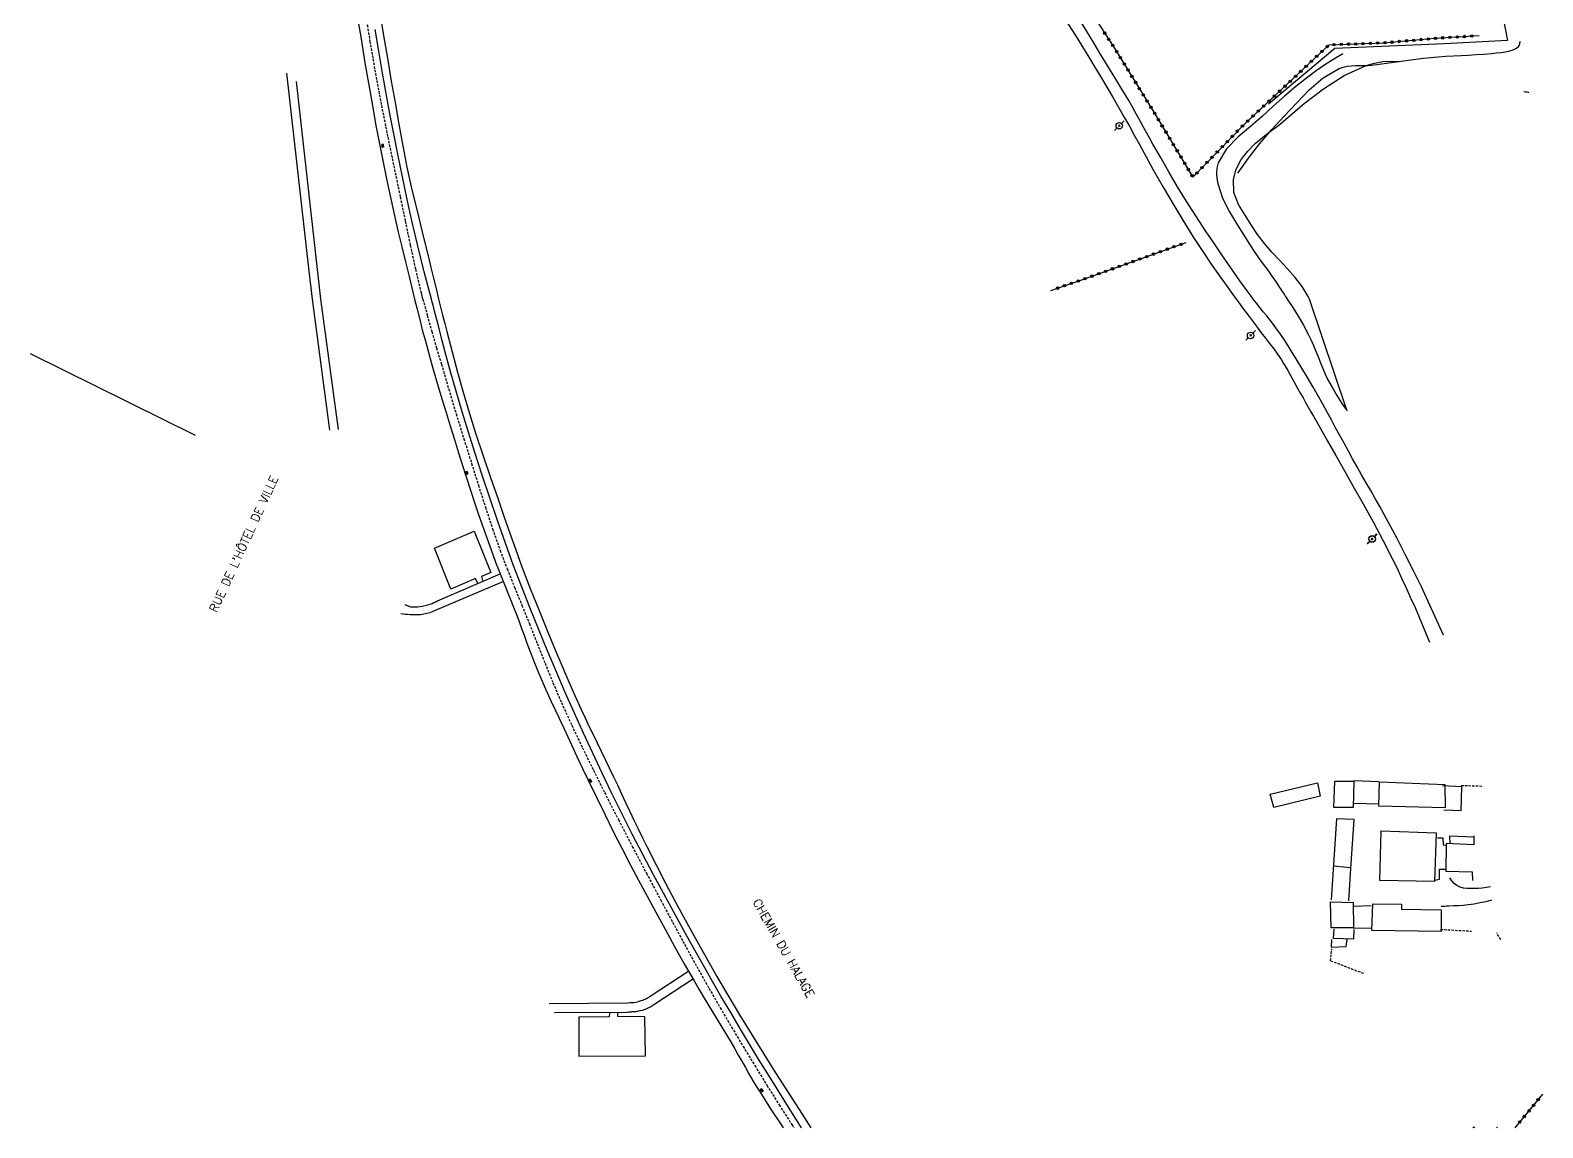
# Model space of a CAD drawing. Header units: millimetres. Extents: x 169000 to 170000, y 125999 to 127000.
# Drawn here: x 169034.2 to 169346.4, y 126000 to 126226.5 of the extents above; entities that cross this region are included whole.
import ezdxf
from ezdxf.enums import TextEntityAlignment as Align

# ---------------------------------------------------------------- set-up
doc = ezdxf.new("R2010")
doc.units = ezdxf.units.MM
doc.linetypes.add('DASHED', pattern=[0.75, 0.5, -0.25])
doc.layers.get('0').update_dxf_attribs({"linetype": 'CONTINUOUS'})
for name, color, linetype in [('W0001', 6, 'DASHED'), ('W0008', 7, 'CONTINUOUS'), ('W0014', 7, 'CONTINUOUS'), ('W0017', 7, 'CONTINUOUS'), ('W0071', 7, 'CONTINUOUS'), ('W0101', 7, 'CONTINUOUS'), ('W0104', 1, 'CONTINUOUS'), ('W0112', 1, 'DASHED'), ('W0211', 2, 'CONTINUOUS'), ('W0214', 2, 'CONTINUOUS'), ('W0323', 7, 'CONTINUOUS'), ('W0333', 7, 'CONTINUOUS'), ('W0401', 7, 'CONTINUOUS'), ('W0473', 7, 'CONTINUOUS'), ('W0510', 5, 'CONTINUOUS'), ('W0989', 7, 'CONTINUOUS')]:
    doc.layers.add(name, color=color, linetype=linetype)
doc.styles.get("Standard").update_dxf_attribs({"font": 'romans.shx', "width": 0.85})

# ---------------------------------------------------------------- blocks, each defined once
blk = doc.blocks.new('T401')
for p, q in [((-0.3, 0.3), (0, 0.3)), ((-0.3, -0.25), (-0.3, 0.3)), ((-0.3, 0.15), (0, 0.15)), ((-0.3, 0), (0, 0)), ((0, 0.3), (0, -0.25)), ((-0.3, -0.15), (0, -0.15)), ((-0.3, -0.25), (-0.3, -0.3)), ((-0.3, -0.3), (0, -0.3)), ((0, -0.3), (0, -0.25))]:
    blk.add_line(p, q)
blk = doc.blocks.new('T473')
for p, q in [((-0.166667, 0.166667), (0.166667, -0.166667)), ((-0.166667, -0.166667), (0.166667, 0.166667)), ((0.500001, 0.500001), (1.000002, 1.000002)), ((-1.000002, -1.000002), (-0.500001, -0.500001))]:
    blk.add_line(p, q)
blk.add_ellipse((0, 0), major_axis=(0.471405, 0.471405), ratio=1, start_param=5.4977871438, end_param=11.780972451)
blk = doc.blocks.new('t323o')
at = {"color": 0, "linetype": 'Continuous'}
for radius in [0.25, 0.15]:
    blk.add_circle((0, 0), radius, dxfattribs=at)

msp = doc.modelspace()

# ---------------------------------------------------------------- linework, layer by layer
at = {"layer": 'W0001'}
for points in [[(169115.29, 126171), (169115.22, 126171.3), (169115.14, 126171.61), (169115.06, 126171.91), (169114.99, 126172.21), (169113.81, 126177.17), (169112.73, 126182.14), (169111.69, 126187.12), (169110.66, 126192.1), (169109.28, 126198.69), (169107.92, 126205.28), (169106.61, 126211.89), (169105.39, 126218.51), (169104.43, 126224.04), (169103.54, 126229.59)], [(169115.29, 126171), (169116.19, 126167.63), (169117.13, 126164.27), (169118.11, 126160.92), (169119.09, 126157.57), (169120.6, 126152.43), (169122.15, 126147.3), (169123.73, 126142.18), (169125.33, 126137.07), (169126.75, 126132.57), (169128.18, 126128.07), (169129.66, 126123.59), (169131.22, 126119.13), (169132.66, 126115.32), (169134.18, 126111.54), (169135.73, 126107.78), (169137.26, 126104.01), (169138.88, 126099.93), (169140.49, 126095.85), (169142.13, 126091.78), (169143.86, 126087.74), (169145.99, 126083.05), (169148.21, 126078.41), (169150.48, 126073.78), (169152.78, 126069.18), (169155.62, 126063.59), (169158.5, 126058.04), (169161.43, 126052.5), (169164.37, 126046.97), (169166.82, 126042.4), (169169.29, 126037.84), (169171.79, 126033.29), (169174.33, 126028.77), (169176.64, 126024.76), (169178.99, 126020.76), (169181.37, 126016.79), (169183.78, 126012.83), (169186.29, 126008.76), (169188.83, 126004.71), (169191.4, 126000.68), (169191.84, 126000)]]:
    msp.add_lwpolyline(points, dxfattribs=at)
at = {"layer": 'W0008'}
for points in [[(169102.02, 126227.79), (169102.45, 126225.1), (169102.88, 126222.41), (169103.33, 126219.72), (169104.05, 126215.54), (169104.78, 126211.36), (169105.53, 126207.18), (169106.32, 126203.01), (169107.08, 126199.21), (169107.86, 126195.43), (169108.67, 126191.65), (169109.51, 126187.88), (169110.21, 126184.81), (169110.93, 126181.75), (169111.67, 126178.69), (169112.42, 126175.64), (169112.71, 126174.48), (169112.99, 126173.32), (169113.28, 126172.16), (169113.56, 126171)], [(169117.04, 126171), (169116.3, 126173.8), (169115.56, 126176.6), (169114.83, 126179.4), (169114.14, 126182.22), (169113.07, 126186.87), (169112.05, 126191.54), (169111.07, 126196.21), (169110.11, 126200.89), (169109.28, 126205.06), (169108.48, 126209.24), (169107.7, 126213.42), (169106.95, 126217.61), (169106.19, 126222.12), (169105.45, 126226.63)], [(169113.56, 126171), (169114.09, 126168.89), (169114.62, 126166.78), (169115.16, 126164.67), (169115.72, 126162.57), (169116.56, 126159.51), (169117.43, 126156.46), (169118.31, 126153.42), (169119.21, 126150.38), (169120.05, 126147.59), (169120.9, 126144.8), (169121.77, 126142.02), (169122.64, 126139.24), (169123.45, 126136.67), (169124.26, 126134.11), (169125.09, 126131.55), (169125.93, 126129), (169126.84, 126126.31), (169127.77, 126123.62), (169128.72, 126120.94), (169129.7, 126118.28), (169130.29, 126116.72), (169130.89, 126115.16), (169131.51, 126113.61), (169132.13, 126112.07), (169132.75, 126110.52), (169133.37, 126108.97), (169133.99, 126107.42), (169134.59, 126105.87), (169135.13, 126104.45), (169135.66, 126103.03), (169136.17, 126101.61), (169136.69, 126100.18), (169137.21, 126098.76), (169137.74, 126097.34), (169138.29, 126095.92), (169138.86, 126094.52), (169140.29, 126091.21), (169141.78, 126087.94), (169143.31, 126084.68), (169144.83, 126081.42), (169145.95, 126079), (169147.08, 126076.57), (169148.21, 126074.14), (169149.36, 126071.73), (169151.08, 126068.2), (169152.81, 126064.67), (169154.57, 126061.16), (169156.35, 126057.66), (169158.07, 126054.35), (169159.81, 126051.06), (169161.56, 126047.78), (169163.34, 126044.51), (169165.28, 126040.94), (169167.24, 126037.39), (169169.23, 126033.84), (169171.24, 126030.31), (169172.18, 126028.71), (169173.12, 126027.11), (169174.08, 126025.51), (169175.04, 126023.93), (169176.01, 126022.34), (169176.97, 126020.75), (169177.93, 126019.16), (169178.88, 126017.56), (169179.63, 126016.28), (169180.37, 126014.99), (169181.1, 126013.71), (169181.84, 126012.42), (169182.58, 126011.13), (169183.32, 126009.85), (169184.08, 126008.58), (169184.86, 126007.31), (169187.05, 126003.9), (169189.31, 126000.53), (169189.67, 126000)], [(169193.42, 126000), (169192.4, 126001.6), (169190.38, 126004.82), (169188.37, 126008.04), (169186.47, 126011.1), (169184.58, 126014.16), (169182.7, 126017.24), (169180.85, 126020.32), (169178.81, 126023.75), (169176.8, 126027.18), (169174.8, 126030.63), (169172.83, 126034.08), (169170.3, 126038.58), (169167.81, 126043.1), (169165.34, 126047.64), (169162.91, 126052.19), (169160.69, 126056.39), (169158.5, 126060.61), (169156.34, 126064.84), (169154.23, 126069.1), (169152.26, 126073.18), (169150.33, 126077.27), (169148.44, 126081.39), (169146.58, 126085.51), (169144.66, 126089.84), (169142.77, 126094.18), (169140.92, 126098.54), (169139.12, 126102.91), (169137.35, 126107.32), (169135.62, 126111.74), (169133.94, 126116.18), (169132.3, 126120.64), (169130.66, 126125.29), (169129.08, 126129.95), (169127.53, 126134.62), (169126.02, 126139.31), (169124.69, 126143.53), (169123.39, 126147.75), (169122.13, 126151.99), (169120.91, 126156.23), (169120.07, 126159.29), (169119.27, 126162.36), (169118.49, 126165.44), (169117.7, 126168.51), (169117.53, 126169.13), (169117.37, 126169.75), (169117.21, 126170.38), (169117.04, 126171)]]:
    msp.add_lwpolyline(points, dxfattribs=at)
at = {"layer": 'W0014'}
for points in [[(169092.49, 126171), (169091.76, 126177.39), (169087.18, 126217.6)], [(169089.14, 126215.91), (169094.14, 126171)], [(169343.57, 126213.57), (169343.51, 126213.59), (169343.19, 126213.66), (169342.86, 126213.71), (169342.53, 126213.74)], [(169096.09, 126143.93), (169092.49, 126171)], [(169094.14, 126171), (169097.78, 126144.09)], [(169131.94, 126112.68), (169117.34, 126106.49)], [(169118.28, 126108.73), (169131.26, 126114.28)], [(169117.34, 126106.49), (169116.73, 126106.28), (169116.1, 126106.1), (169115.46, 126105.96), (169114.81, 126105.86), (169114.27, 126105.81), (169113.73, 126105.8), (169113.19, 126105.82), (169112.65, 126105.85), (169112.18, 126105.89), (169111.71, 126105.93), (169111.71, 126105.93), (169110.76, 126106.07), (169110.76, 126106.07), (169110.76, 126106.07), (169110.76, 126106.07), (169110.76, 126106.07)], [(169111.56, 126107.98), (169111.56, 126107.98), (169111.56, 126107.98), (169111.56, 126107.98), (169112.73, 126107.51), (169113.21, 126107.48), (169113.7, 126107.48), (169114.18, 126107.51), (169114.66, 126107.56), (169115.2, 126107.64), (169115.74, 126107.75), (169116.27, 126107.88), (169116.79, 126108.04), (169117.18, 126108.19), (169117.55, 126108.35), (169117.92, 126108.53), (169118.28, 126108.73)], [(169162.2, 126027.15), (169169.94, 126032.21)], [(169170.94, 126030.57), (169163.14, 126025.5)], [(169141.36, 126025.64), (169157.6, 126025.8)], [(169163.14, 126025.5), (169162.73, 126025.22), (169162.31, 126024.97), (169161.86, 126024.74), (169161.41, 126024.53), (169160.97, 126024.36), (169160.52, 126024.21), (169160.06, 126024.09), (169159.59, 126023.99), (169159.42, 126023.96), (169159.26, 126023.94), (169159.09, 126023.93), (169158.92, 126023.91), (169158.76, 126023.91), (169158.59, 126023.9), (169158.42, 126023.89), (169158.25, 126023.87), (169158.02, 126023.85), (169157.78, 126023.83), (169157.54, 126023.81), (169157.3, 126023.79)], [(169157.61, 126025.8), (169158.01, 126025.81), (169158.41, 126025.83), (169158.81, 126025.87), (169159.21, 126025.93), (169159.58, 126026.01), (169159.95, 126026.11), (169160.31, 126026.23), (169160.67, 126026.35), (169160.91, 126026.44), (169161.14, 126026.53), (169161.37, 126026.64), (169161.6, 126026.75), (169161.75, 126026.84), (169161.91, 126026.94), (169162.05, 126027.04), (169162.2, 126027.15)], [(169157.3, 126023.79), (169142.42, 126023.74)]]:
    msp.add_lwpolyline(points, dxfattribs=at)
at = {"layer": 'W0017'}
for points in [[(169335.61, 126049.68), (169334.78, 126049.54), (169333.94, 126049.43), (169333.1, 126049.37), (169332.25, 126049.35), (169331.53, 126049.34), (169330.8, 126049.34), (169330.06, 126049.42), (169329.35, 126049.64), (169328.7, 126049.98), (169328.12, 126050.43), (169327.62, 126050.96), (169327.21, 126051.56)], [(169335.85, 126046.95), (169334.66, 126046.64), (169333.45, 126046.38), (169332.24, 126046.15), (169331.02, 126045.97), (169330.03, 126045.86), (169329.04, 126045.8), (169328.05, 126045.76), (169327.06, 126045.71), (169326.65, 126045.69), (169326.24, 126045.68), (169325.83, 126045.67), (169325.42, 126045.66)]]:
    msp.add_lwpolyline(points, dxfattribs=at)
at = {"layer": 'W0071'}
for points in [[(169247.97, 126228.48), (169250.44, 126224.6), (169252.92, 126220.59), (169255.35, 126216.55), (169257.74, 126212.49), (169260.1, 126208.41), (169261.11, 126206.63), (169262.11, 126204.84), (169263.09, 126203.05), (169264.06, 126201.25), (169265.04, 126199.45), (169266.03, 126197.66), (169267.03, 126195.88), (169268.05, 126194.1), (169270.06, 126190.69), (169272.11, 126187.29), (169274.2, 126183.93), (169276.36, 126180.6), (169278.01, 126178.17), (169279.7, 126175.76), (169281.41, 126173.37), (169283.14, 126171)], [(169286.66, 126171), (169286.44, 126171.28), (169286.23, 126171.56), (169286.02, 126171.85), (169285.8, 126172.13), (169283.9, 126174.76), (169282.03, 126177.41), (169280.19, 126180.09), (169278.37, 126182.77), (169276.95, 126184.88), (169275.55, 126187), (169274.17, 126189.13), (169272.82, 126191.28), (169271.06, 126194.18), (169269.34, 126197.1), (169267.65, 126200.03), (169265.96, 126202.97), (169265.33, 126204.09), (169264.71, 126205.22), (169264.09, 126206.34), (169263.47, 126207.47), (169262.85, 126208.6), (169262.23, 126209.72), (169261.59, 126210.84), (169260.95, 126211.96), (169259.55, 126214.33), (169258.12, 126216.69), (169256.67, 126219.04), (169255.23, 126221.39), (169253.73, 126223.86), (169252.23, 126226.32), (169250.72, 126228.78)], [(169283.14, 126171), (169283.8, 126170.1), (169284.47, 126169.19), (169285.13, 126168.29), (169285.79, 126167.39), (169286.62, 126166.27), (169287.47, 126165.16), (169288.33, 126164.05), (169289.19, 126162.95), (169290.05, 126161.84), (169290.88, 126160.72), (169291.7, 126159.59), (169292.48, 126158.43), (169292.94, 126157.7), (169293.38, 126156.96), (169293.81, 126156.22), (169294.22, 126155.47), (169294.63, 126154.71), (169295.04, 126153.96), (169295.45, 126153.21), (169295.87, 126152.46), (169296.4, 126151.52), (169296.94, 126150.58), (169297.48, 126149.63), (169298.02, 126148.69), (169298.56, 126147.75), (169299.1, 126146.81), (169299.64, 126145.87), (169300.17, 126144.93), (169301.95, 126141.81), (169303.73, 126138.69), (169305.5, 126135.57), (169307.25, 126132.44), (169309.32, 126128.72), (169311.38, 126125), (169313.4, 126121.25), (169315.35, 126117.46), (169316.34, 126115.46), (169317.29, 126113.43), (169318.22, 126111.4), (169319.14, 126109.36), (169320.05, 126107.32), (169323.01, 126100.18), (169323.01, 126100.18), (169323.01, 126100.18), (169323.01, 126100.18)], [(169325.92, 126101.66), (169325.92, 126101.66), (169321.39, 126111.59), (169321.39, 126111.59), (169321.39, 126111.59), (169321.39, 126111.59), (169321.39, 126111.59), (169321.39, 126111.59), (169319.71, 126114.92), (169318.03, 126118.25), (169316.34, 126121.58), (169314.6, 126124.88), (169313.7, 126126.53), (169312.78, 126128.18), (169311.85, 126129.82), (169310.91, 126131.46), (169309.97, 126133.1), (169309.03, 126134.73), (169308.1, 126136.38), (169307.17, 126138.02), (169306.29, 126139.62), (169305.41, 126141.23), (169304.54, 126142.84), (169303.67, 126144.45), (169302.8, 126146.06), (169301.92, 126147.67), (169301.03, 126149.27), (169300.13, 126150.87), (169299.01, 126152.82), (169297.87, 126154.77), (169296.71, 126156.71), (169295.54, 126158.64), (169294.72, 126159.98), (169293.88, 126161.32), (169293.03, 126162.65), (169292.14, 126163.95), (169291.49, 126164.86), (169290.82, 126165.75), (169290.13, 126166.63), (169289.44, 126167.51), (169288.74, 126168.38), (169288.04, 126169.25), (169287.34, 126170.12), (169286.66, 126171)]]:
    msp.add_lwpolyline(points, dxfattribs=at)
at = {"layer": 'W0101'}
msp.add_lwpolyline([(169332.18, 126060.21), (169332.22, 126058.4), (169326.51, 126058.62), (169326.42, 126052.96), (169331.85, 126052.79), (169331.89, 126051)], dxfattribs=at)
at = {"layer": 'W0104'}
for points in [[(169034.24, 126159.73), (169068.27, 126142.92), (169068.27, 126142.92)], [(169312.57, 126071.38), (169307.45, 126071.55)], [(169326, 126065.59), (169329.58, 126065.48), (169329.73, 126070.34), (169325.75, 126070.56)], [(169307.32, 126067), (169312.55, 126066.81)], [(169306.39, 126046.84), (169306.8, 126053.52), (169307.5, 126063.57), (169303.82, 126063.76), (169302.72, 126047.01)], [(169324.72, 126059.79), (169325.76, 126059.79), (169325.83, 126058.35), (169326.63, 126058.32)], [(169327.32, 126058.58), (169327.21, 126060.24), (169332.16, 126060.05)], [(169306.81, 126053.64), (169303.17, 126053.98)], [(169324.12, 126051.11), (169325.13, 126051.27), (169325.13, 126053.35), (169326.38, 126053.36)], [(169311.01, 126045.79), (169307.47, 126045.63)], [(169307.4, 126040.88), (169307.37, 126038.92), (169303.2, 126039.05), (169303.34, 126040.98)], [(169307.3, 126041.26), (169310.96, 126041.2)], [(169302.81, 126038.84), (169302.76, 126037.23), (169305.86, 126037.43), (169306.02, 126038.85)], [(169331.99, 126000), (169332.17, 126000.22), (169332.41, 126000)], [(169337.05, 126000), (169336.92, 126000.09), (169336.86, 126000)]]:
    msp.add_lwpolyline(points, dxfattribs=at)
for points in [[(169303.32, 126066.09), (169303.47, 126071.53), (169307.45, 126071.52), (169307.31, 126066.11)], [(169326.3, 126065.99), (169312.58, 126066.36), (169312.69, 126071.37), (169326.2, 126070.81)], [(169300.5, 126068.41), (169290.89, 126066.07), (169290.16, 126068.84), (169299.94, 126071.18)], [(169324.1, 126050.8), (169312.77, 126051.04), (169313.03, 126061.26), (169324.4, 126060.86)], [(169307.34, 126041.24), (169302.76, 126041.28), (169302.64, 126046.62), (169307.29, 126046.49)], [(169325.43, 126040.52), (169311.17, 126040.73), (169311.34, 126046.21), (169317.29, 126046.12), (169317.27, 126045.07), (169325.48, 126044.96)]]:
    msp.add_lwpolyline(points, close=True, dxfattribs=at)
at = {"layer": 'W0112'}
for points in [[(169333.85, 126070.43), (169329.51, 126070.58)], [(169325.34, 126040.93), (169331.72, 126040.57)], [(169337.75, 126038.82), (169336.93, 126040.19)], [(169309.47, 126031.8), (169302.63, 126034.42), (169302.88, 126036.95)]]:
    msp.add_lwpolyline(points, dxfattribs=at)
at = {"layer": 'W0211'}
for points in [[(169329.12, 126267.98), (169331.38, 126264.04), (169332.17, 126261.22), (169334.3, 126249.17), (169339.11, 126224.34)], [(169339.11, 126224.34), (169326.05, 126223.68), (169303.53, 126222.68), (169289.8, 126211.18)], [(169305.14, 126221.61), (169303.28, 126220.48), (169301.45, 126219.3), (169299.66, 126218.06), (169297.91, 126216.77), (169295.47, 126214.85), (169293.09, 126212.86), (169290.77, 126210.8), (169288.5, 126208.68), (169286.08, 126206.57), (169283.52, 126204.45), (169281.15, 126202), (169279.43, 126199.07), (169279.13, 126198.02), (169279.05, 126196.93), (169279.14, 126195.86), (169279.33, 126194.82), (169280.32, 126191.8), (169281.76, 126188.96), (169283.41, 126186.27), (169285.04, 126183.63), (169285.86, 126182.31), (169286.72, 126181.01), (169287.61, 126179.73), (169288.53, 126178.47), (169289.44, 126177.21), (169290.35, 126175.95), (169291.25, 126174.68), (169292.11, 126173.38), (169292.31, 126173.09), (169292.5, 126172.79), (169292.7, 126172.49), (169292.89, 126172.19), (169293.08, 126171.89), (169293.28, 126171.6), (169293.47, 126171.3), (169293.67, 126171)], [(169293.67, 126171), (169294.81, 126169.23), (169295.92, 126167.44), (169297, 126165.62), (169298.01, 126163.77), (169298.57, 126162.62), (169299.09, 126161.44), (169299.58, 126160.25), (169300.05, 126159.06), (169300.52, 126157.86), (169301, 126156.67), (169301.52, 126155.5), (169302.09, 126154.34), (169302.99, 126152.68), (169303.94, 126151.06), (169304.95, 126149.46), (169306.02, 126147.91)]]:
    msp.add_lwpolyline(points, dxfattribs=at)
at = {"layer": 'W0214'}
for points in [[(169283.45, 126196.97), (169285.66, 126200.06), (169288, 126203.06), (169290.47, 126205.95), (169293.06, 126208.74), (169295.59, 126211.43), (169298.19, 126214.16), (169301.1, 126216.66), (169304.42, 126218.57), (169305.24, 126218.85), (169306.08, 126219.03), (169306.93, 126219.13), (169307.78, 126219.16), (169308.61, 126219.16), (169309.44, 126219.16), (169310.28, 126219.18), (169311.11, 126219.25), (169312.63, 126219.43), (169314.16, 126219.64), (169315.68, 126219.85), (169317.2, 126220.07), (169318.72, 126220.28), (169320.24, 126220.49), (169321.77, 126220.68), (169323.3, 126220.84), (169324.86, 126220.98), (169326.42, 126221.09), (169327.99, 126221.18), (169329.55, 126221.25), (169331.12, 126221.33), (169332.69, 126221.43), (169334.25, 126221.54), (169335.81, 126221.68), (169336.77, 126221.77), (169337.73, 126221.86), (169338.7, 126222), (169339.64, 126222.22), (169340.11, 126222.38), (169340.56, 126222.57), (169341, 126222.79), (169341.41, 126223.07), (169341.57, 126223.28), (169341.65, 126223.56), (169341.69, 126223.83), (169341.76, 126224.06), (169341.85, 126224.21)], [(169298.27, 126171), (169298.19, 126171.13), (169298.12, 126171.27), (169298.05, 126171.4), (169297.98, 126171.53), (169296.73, 126173.56), (169295.29, 126175.45), (169293.75, 126177.24), (169292.14, 126178.96), (169290.53, 126180.68), (169288.97, 126182.45), (169287.52, 126184.32), (169286.23, 126186.31), (169284.96, 126188.32), (169283.61, 126190.48), (169282.64, 126192.98), (169282.56, 126195.66), (169283.17, 126197.81), (169284.2, 126199.78), (169285.53, 126201.54), (169287.07, 126203.09), (169288.62, 126204.38), (169290.24, 126205.61), (169291.86, 126206.83), (169293.42, 126208.12), (169297.19, 126211.34), (169301.15, 126214.4), (169305.4, 126217.09), (169309.99, 126219.18), (169311.68, 126219.69), (169313.41, 126220), (169315.17, 126220.1), (169316.93, 126219.99)], [(169305.99, 126148.09), (169298.27, 126171)]]:
    msp.add_lwpolyline(points, dxfattribs=at)
at = {"layer": 'W0323'}
for points in [[(169216.73, 126287.93), (169221.18, 126280.13), (169229.56, 126265.57), (169237.85, 126252.52), (169245.71, 126242.54), (169251.65, 126232.57), (169257.91, 126222.94), (169266.17, 126209.52), (169274.21, 126196.17), (169284.69, 126206.97), (169302.32, 126223.44), (169313.64, 126223.85), (169324.17, 126224.79), (169333.27, 126225.34)], [(169244.87, 126172.75), (169251.06, 126174.88), (169272.8, 126182.67)], [(169340.7, 126000), (169346.41, 126006.94)]]:
    msp.add_lwpolyline(points, dxfattribs=at)
at = {"layer": 'W0333'}
for points in [[(169126.61, 126112.29), (169126.13, 126113.35), (169121.08, 126111.14), (169117.69, 126119.59), (169125.85, 126123.1), (169129.32, 126114.55), (169127.37, 126113.71), (169127.61, 126112.89)], [(169153.81, 126023.73), (169153.74, 126022.88), (169147.5, 126022.8), (169147.48, 126014.75), (169161.21, 126014.85), (169161.12, 126022.9), (169155.52, 126022.93), (169155.53, 126023.67)]]:
    msp.add_lwpolyline(points, dxfattribs=at)
at = {"layer": 'W0510'}
for points in [[(169106.38, 126230.08), (169107.15, 126225.38), (169107.95, 126220.67), (169108.76, 126215.97), (169109.53, 126211.52), (169110.3, 126207.08), (169111.12, 126202.64), (169112, 126198.21), (169113.03, 126193.54), (169114.14, 126188.9), (169115.29, 126184.26), (169116.42, 126179.63), (169116.95, 126177.47), (169117.47, 126175.31), (169117.99, 126173.16), (169118.52, 126171)], [(169118.52, 126171), (169118.94, 126169.32), (169119.36, 126167.65), (169119.78, 126165.97), (169120.22, 126164.3), (169121.32, 126160.11), (169122.44, 126155.93), (169123.6, 126151.75), (169124.83, 126147.6), (169126.24, 126143.1), (169127.73, 126138.62), (169129.26, 126134.16), (169130.79, 126129.7), (169131.99, 126126.2), (169133.2, 126122.71), (169134.43, 126119.23), (169135.71, 126115.76), (169137.45, 126111.24), (169139.25, 126106.73), (169141.09, 126102.24), (169142.95, 126097.76), (169144.17, 126094.89), (169145.4, 126092.03), (169146.66, 126089.17), (169147.95, 126086.33), (169148.75, 126084.6), (169149.56, 126082.87), (169150.39, 126081.15), (169151.22, 126079.43), (169152.06, 126077.71), (169152.89, 126075.99), (169153.73, 126074.28), (169154.55, 126072.55), (169155.42, 126070.74), (169156.27, 126068.92), (169157.13, 126067.1), (169157.98, 126065.28), (169158.84, 126063.46), (169159.7, 126061.65), (169160.58, 126059.84), (169161.47, 126058.04), (169163.4, 126054.24), (169165.37, 126050.45), (169167.37, 126046.69), (169169.4, 126042.93), (169171.56, 126039.02), (169173.75, 126035.12), (169175.98, 126031.24), (169178.23, 126027.38), (169180.64, 126023.33), (169183.08, 126019.31), (169185.56, 126015.3), (169188.06, 126011.32), (169190.79, 126007.04), (169193.55, 126002.78), (169195.37, 126000)]]:
    msp.add_lwpolyline(points, dxfattribs=at)

# ---------------------------------------------------------------- block references
at = {"layer": 'W0323'}
for p, rotation in [((169256.02, 126225.85), 303.0675674345288), ((169256.84, 126224.59), 303.0675674345288), ((169315.32, 126224), 5.10901252733624), ((169316.81, 126224.14), 5.10901252733624), ((169318.31, 126224.27), 5.10901252733624), ((169319.8, 126224.4), 5.10901252733624), ((169321.3, 126224.54), 5.10901252733624), ((169322.79, 126224.67), 5.10901252733624), ((169324.28, 126224.8), 3.40171337724188), ((169325.78, 126224.89), 3.40171337724188), ((169327.28, 126224.98), 3.40171337724188), ((169328.78, 126225.07), 3.40171337724188), ((169330.27, 126225.16), 3.40171337724188), ((169331.77, 126225.25), 3.40171337724188), ((169257.66, 126223.33), 303.0675674345288), ((169258.46, 126222.06), 301.6008349071113), ((169299.77, 126221.06), 43.05527117945996), ((169300.87, 126222.09), 43.05527117945996), ((169301.96, 126223.11), 43.05527117945996), ((169303.33, 126223.48), 2.083851609264945), ((169304.83, 126223.53), 2.083851609264945), ((169306.33, 126223.59), 2.083851609264945), ((169307.83, 126223.64), 2.083851609264945), ((169309.33, 126223.7), 2.083851609264945), ((169310.83, 126223.75), 2.083851609264945), ((169312.33, 126223.81), 2.083851609264945), ((169313.83, 126223.87), 5.10901252733624), ((169259.24, 126220.78), 301.6008349071113), ((169260.03, 126219.51), 301.6008349071113), ((169260.81, 126218.23), 301.6008349071113), ((169296.48, 126217.99), 43.05527117945996), ((169297.58, 126219.02), 43.05527117945996), ((169298.68, 126220.04), 43.05527117945996), ((169261.6, 126216.95), 301.6008349071113), ((169262.39, 126215.67), 301.6008349071113), ((169293.2, 126214.92), 43.05527117945996), ((169294.29, 126215.94), 43.05527117945996), ((169295.39, 126216.97), 43.05527117945996), ((169263.17, 126214.4), 301.6008349071113), ((169263.96, 126213.12), 301.6008349071113), ((169264.74, 126211.84), 301.6008349071113), ((169289.91, 126211.85), 43.05527117945996), ((169291, 126212.87), 43.05527117945996), ((169292.1, 126213.89), 43.05527117945996), ((169265.53, 126210.56), 301.6008349071113), ((169266.31, 126209.29), 301.0545759995413), ((169286.62, 126208.77), 43.05527117945996), ((169287.72, 126209.8), 43.05527117945996), ((169288.81, 126210.82), 43.05527117945996), ((169267.09, 126208), 301.0545759995413), ((169267.86, 126206.72), 301.0545759995413), ((169268.63, 126205.43), 301.0545759995413), ((169283.4, 126205.64), 45.86980564404733), ((169284.44, 126206.71), 45.86980564404733), ((169285.52, 126207.75), 43.05527117945996), ((169269.41, 126204.15), 301.0545759995413), ((169270.18, 126202.86), 301.0545759995413), ((169280.26, 126202.41), 45.86980564404733), ((169281.31, 126203.48), 45.86980564404733), ((169282.35, 126204.56), 45.86980564404733), ((169270.96, 126201.58), 301.0545759995413), ((169271.73, 126200.29), 301.0545759995413), ((169272.5, 126199.01), 301.0545759995413), ((169277.13, 126199.18), 45.86980564404733), ((169278.17, 126200.25), 45.86980564404733), ((169279.22, 126201.33), 45.86980564404733), ((169273.28, 126197.72), 301.0545759995413), ((169274.05, 126196.44), 301.0545759995413), ((169275.04, 126197.02), 45.86980564404733), ((169276.08, 126198.1), 45.86980564404733), ((169266.08, 126180.26), 19.71941344918929), ((169267.49, 126180.77), 19.71941344918929), ((169268.91, 126181.28), 19.71941344918929), ((169270.32, 126181.78), 19.71941344918929), ((169271.73, 126182.29), 19.71941344918929), ((169257.61, 126177.23), 19.71941344918929), ((169259.02, 126177.73), 19.71941344918929), ((169260.43, 126178.24), 19.71941344918929), ((169261.85, 126178.74), 19.71941344918929), ((169263.26, 126179.25), 19.71941344918929), ((169264.67, 126179.76), 19.71941344918929), ((169249.13, 126174.21), 18.97321595232046), ((169250.55, 126174.7), 18.97321595232046), ((169251.96, 126175.2), 19.71941344918929), ((169253.37, 126175.71), 19.71941344918929), ((169254.79, 126176.21), 19.71941344918929), ((169256.2, 126176.72), 19.71941344918929), ((169246.29, 126173.24), 18.97321595232046), ((169247.71, 126173.73), 18.97321595232046), ((169345.47, 126005.79), 50.55523773740452), ((169342.61, 126002.32), 50.55523773740452), ((169343.56, 126003.48), 50.55523773740452), ((169344.51, 126004.63), 50.55523773740452), ((169341.65, 126001.16), 50.55523773740452)]:
    msp.add_blockref('t323o', p, dxfattribs=dict(at, rotation=rotation))
at = {"layer": 'W0401'}
for p, rotation in [((169106.83, 126202.59), 191.0786301266961), ((169124.21, 126135.06), 197.6442177682625), ((169149.69, 126071.53), 205.7591928419114), ((169185.08, 126007.62), 211.8861184142229)]:
    msp.add_blockref('T401', p, dxfattribs=dict(at, rotation=rotation))
at = {"layer": 'W0473'}
for p in [(169259.01, 126206.76), (169286.11, 126163.48), (169311.2, 126121.52), (169311.21, 126121.46)]:
    msp.add_blockref('T473', p, dxfattribs=at)

# ---------------------------------------------------------------- texts
at = {"layer": 'W0989'}
for s, rotation, p in [("RUE DE L'HÔTEL DE VILLE ", 65.367, (169078.54, 126121.01)), ('CHEMIN DU HALAGE ', 299.7288, (169190.04, 126036.54))]:
    msp.add_text(s, height=1.75, rotation=rotation, dxfattribs=at).set_placement(p, align=Align.MIDDLE_CENTER)

doc.saveas('drawing.dxf')
